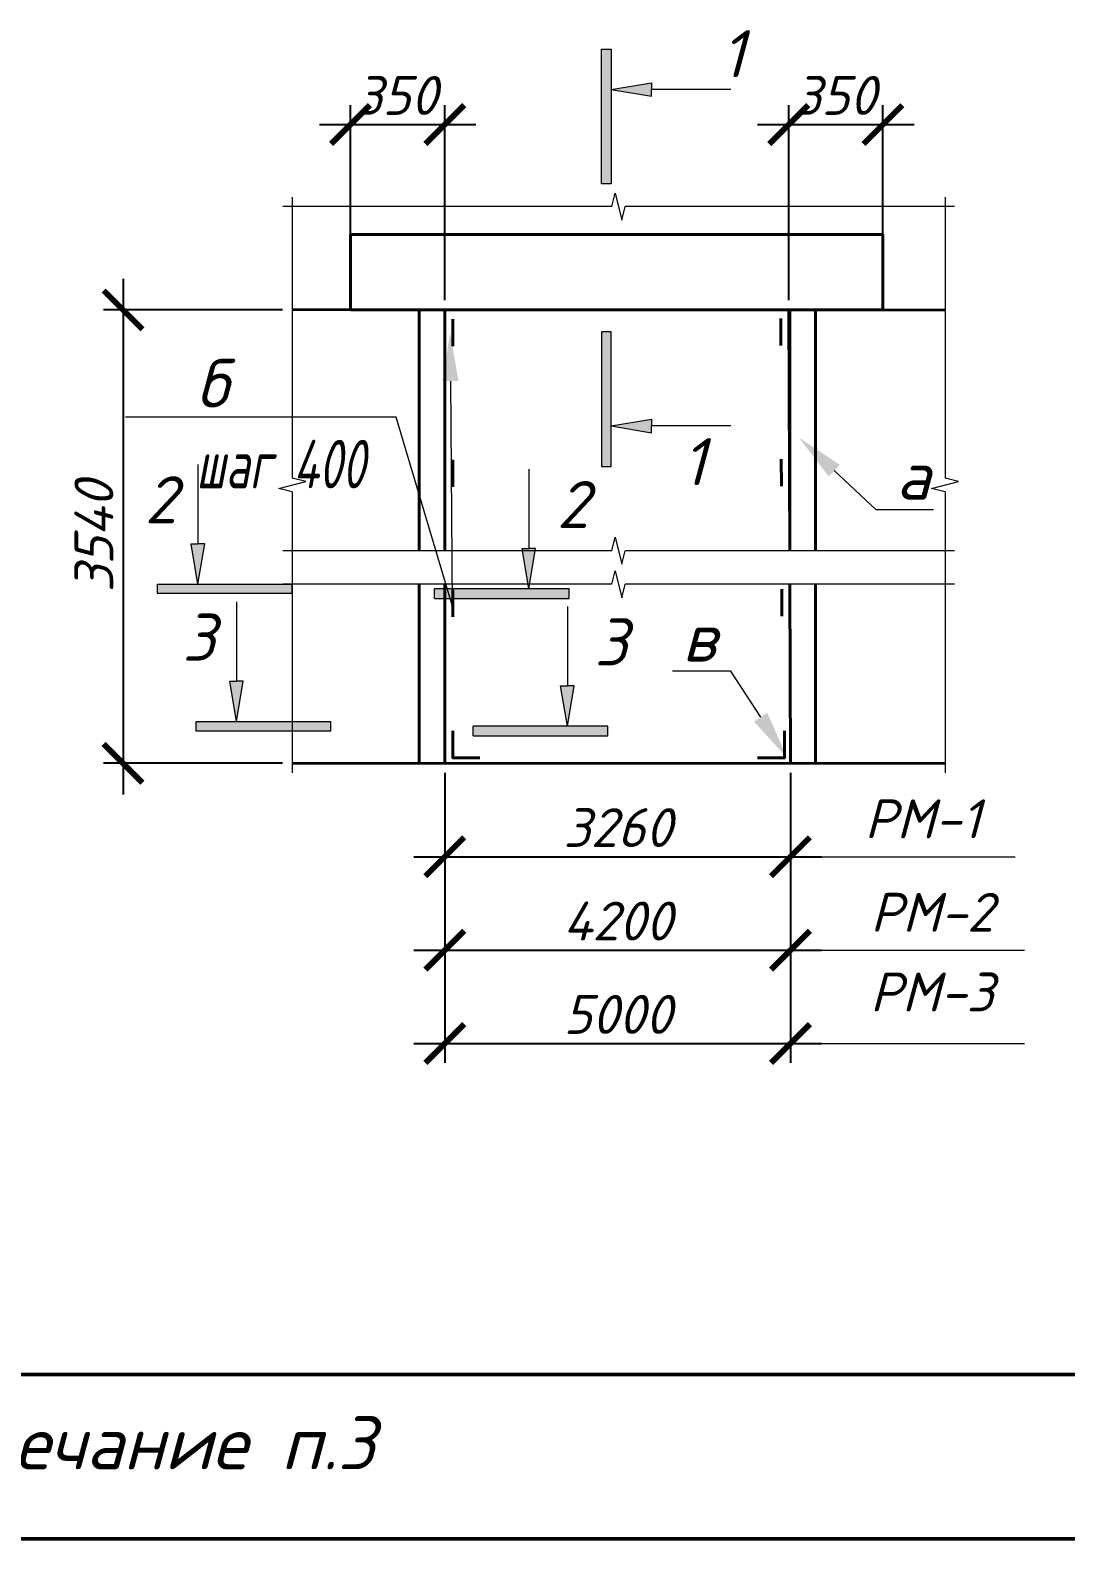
# Model space of a CAD drawing. Header units: millimetres. Extents: x -82276 to 69119, y 30132 to 86759.
# Drawn here: x -41799 to -36801, y 34234 to 41517 of the extents above; entities that cross this region are included whole.
import ezdxf
from ezdxf import colors
from ezdxf.entities.mleader import LeaderData, LeaderLine
from ezdxf.enums import TextEntityAlignment as Align
from ezdxf.math import Vec2, Vec3

# ---------------------------------------------------------------- set-up
doc = ezdxf.new("R2010")
doc.units = ezdxf.units.MM
doc.header["$MEASUREMENT"] = 0
doc.layers.get('0').update_dxf_attribs({"lineweight": 5})
for name, color, linetype, lineweight in [('#ME', 7, 'Continuous', 40), ('#Выноски', 150, 'Continuous', 15), ('#Рамка', 7, 'Continuous', 50), ('#стены наруж', 12, 'Continuous', 35), ('размеры', 7, 'Continuous', 5)]:
    doc.layers.add(name, color=color, linetype=linetype, lineweight=lineweight)
doc.layers.add('текст', color=7, linetype='Continuous')
doc.styles.add('GOST 2.304', font='isocpeui.ttf')
doc.styles.add('STEP PR', font='isocpeui.ttf')
doc.dimstyles.new('SPDS', dxfattribs={"dimscale": 50, "dimtxt": 2.5, "dimasz": 2.5, "dimexe": 1.25, "dimexo": 0.625, "dimtad": 1, "dimdec": 0, "dimrnd": 0.001, "dimtxsty": 'STEP PR', "dimblk": 'ARCHTICK', "dimcen": 2.5, "dimdle": 2, "dimclrd": 256, "dimclre": 256, "dimclrt": 7, "dimadec": 0, "dimazin": 2, "dimtfac": 0.75, "dimtdec": 0, "dimtmove": 1, "dimatfit": 3, "dimfxl": 1, "dimtolj": 1, "dimarcsym": 1})

# ---------------------------------------------------------------- blocks, each defined once
blk = doc.blocks.new('*U313')
at = {"color": 0, "linetype": 'ByBlock', "lineweight": -2}
for p, q in [((30.54, 0), (30.86, 1.25)), ((30.86, 1.25), (31.48, -1.25)), ((30.54, 0), (0, 0)), ((31.48, -1.25), (31.79, 0)), ((62.34, 0), (31.79, 0))]:
    blk.add_line(p, q, dxfattribs=at)
blk = doc.blocks.new('*U314')
at = {"color": 0, "linetype": 'ByBlock', "lineweight": -2}
for p, q in [((26.09, 0), (26.4, 1.25)), ((26.4, 1.25), (27.03, -1.25)), ((26.09, 0), (0, 0)), ((27.03, -1.25), (27.34, 0)), ((53.43, 0), (27.34, 0))]:
    blk.add_line(p, q, dxfattribs=at)
blk = doc.blocks.new('_ArchTick')
at = {"color": 0, "linetype": 'ByBlock', "const_width": 0.15}
blk.add_lwpolyline([(-0.5, -0.5), (0.5, 0.5)], dxfattribs=at)
blk = doc.blocks.new('*D328')
at = {"layer": 'Defpoints', "color": 0, "transparency": 16777216}
for p in [(-39797.9, 41061.3), (-40252.6, 40167), (-39797.9, 40167)]:
    blk.add_point(p, dxfattribs=at)
at = {"layer": 'размеры', "lineweight": -2, "transparency": 16777216}
for p, q in [((-40252.6, 40213.9), (-40252.6, 41155)), ((-39797.9, 40213.9), (-39797.9, 41155)), ((-40402.6, 41061.3), (-39647.9, 41061.3))]:
    blk.add_line(p, q, dxfattribs=at)
at = {"layer": 'размеры', "lineweight": -2, "transparency": 16777216, "xscale": 187.5, "yscale": 187.5, "zscale": 187.5, "rotation": 180}
blk.add_blockref('_ArchTick', (-40252.6, 41061.3), dxfattribs=at)
at = {"layer": 'размеры', "lineweight": -2, "transparency": 16777216, "xscale": 187.5, "yscale": 187.5, "zscale": 187.5}
blk.add_blockref('_ArchTick', (-39797.9, 41061.3), dxfattribs=at)
at = {"layer": 'размеры', "transparency": 16777216, "insert": (-40032.4, 41201.9), "char_height": 187.5, "attachment_point": 5, "style": 'STEP PR'}
blk.add_mtext('\\A1;350\\P', dxfattribs=at)
blk = doc.blocks.new('*D329')
at = {"layer": 'Defpoints', "color": 0, "transparency": 16777216}
for p in [(-37683.2, 41061.3), (-38137.9, 40167), (-37683.2, 40167)]:
    blk.add_point(p, dxfattribs=at)
at = {"layer": 'размеры', "lineweight": -2, "transparency": 16777216}
for p, q in [((-38137.9, 40213.9), (-38137.9, 41155)), ((-37683.2, 40213.9), (-37683.2, 41155)), ((-38287.9, 41061.3), (-37533.2, 41061.3))]:
    blk.add_line(p, q, dxfattribs=at)
at = {"layer": 'размеры', "lineweight": -2, "transparency": 16777216, "xscale": 187.5, "yscale": 187.5, "zscale": 187.5, "rotation": 180}
blk.add_blockref('_ArchTick', (-38137.9, 41061.3), dxfattribs=at)
at = {"layer": 'размеры', "lineweight": -2, "transparency": 16777216, "xscale": 187.5, "yscale": 187.5, "zscale": 187.5}
blk.add_blockref('_ArchTick', (-37683.2, 41061.3), dxfattribs=at)
at = {"layer": 'размеры', "transparency": 16777216, "insert": (-37914.7, 41201.9), "char_height": 187.5, "attachment_point": 5, "style": 'STEP PR'}
blk.add_mtext('\\A1;350\\P', dxfattribs=at)
blk = doc.blocks.new('*D330')
at = {"layer": 'Defpoints', "color": 0, "transparency": 16777216}
for p in [(-39797.9, 37977.9), (-38129.4, 37977.9), (-38129.4, 37527)]:
    blk.add_point(p, dxfattribs=at)
at = {"layer": 'размеры', "lineweight": -2, "transparency": 16777216}
for p, q in [((-39797.9, 37931.1), (-39797.9, 37433.2)), ((-38129.4, 37931.1), (-38129.4, 37433.2)), ((-39947.9, 37527), (-37979.4, 37527))]:
    blk.add_line(p, q, dxfattribs=at)
at = {"layer": 'размеры', "lineweight": -2, "transparency": 16777216, "xscale": 187.5, "yscale": 187.5, "zscale": 187.5, "rotation": 180}
blk.add_blockref('_ArchTick', (-39797.9, 37527), dxfattribs=at)
at = {"layer": 'размеры', "lineweight": -2, "transparency": 16777216, "xscale": 187.5, "yscale": 187.5, "zscale": 187.5}
blk.add_blockref('_ArchTick', (-38129.4, 37527), dxfattribs=at)
at = {"layer": 'размеры', "color": 7, "transparency": 16777216, "insert": (-38963.7, 37667.6), "char_height": 187.5, "attachment_point": 5, "style": 'STEP PR'}
blk.add_mtext('\\A1;3260', dxfattribs=at)
blk = doc.blocks.new('*U272')
at = {"linetype": 'ByBlock', "ltscale": 100}
h = blk.add_hatch(color=256, dxfattribs=at)
h.dxf.hatch_style = 1
h.paths.add_polyline_path([(35, 1000), (-35, 1000), (-35, 0), (35, 0)])
h = blk.add_hatch(color=256, dxfattribs=at)
h.dxf.hatch_style = 1
h.paths.add_polyline_path([(335, 750), (335, 700), (335, 650), (35, 700)])
for p, q in [((-35, 1000), (35, 1000)), ((-35, 0), (-35, 1000)), ((35, 1000), (35, 0)), ((35, 700), (335, 750)), ((35, 700), (335, 650)), ((335, 750), (335, 700)), ((335, 650), (335, 700)), ((35, 0), (-35, 0))]:
    blk.add_line(p, q, dxfattribs=at)
at = {"linetype": 'ByBlock', "ltscale": 100, "extrusion": (0, 1, 0), "elevation": 700}
blk.add_lwpolyline([(-925, 0), (-335, 0)], dxfattribs=at)
at = {"ltscale": 100, "style": 'STEP PR'}
blk.add_attdef('Nv', text='', height=350, dxfattribs=at).set_placement((781, 790), align=Align.RIGHT)
blk = doc.blocks.new('*U273')
at = {"linetype": 'ByBlock', "ltscale": 100}
h = blk.add_hatch(color=256, dxfattribs=at)
h.dxf.hatch_style = 1
h.paths.add_polyline_path([(35, 0), (-35, 0), (-35, -1000), (35, -1000)])
h = blk.add_hatch(color=256, dxfattribs=at)
h.dxf.hatch_style = 1
h.paths.add_polyline_path([(335, -750), (335, -700), (335, -650), (35, -700)])
for p, q in [((35, 0), (-35, 0)), ((-35, 0), (-35, -1000)), ((35, -1000), (35, 0)), ((35, -700), (335, -650)), ((335, -650), (335, -700)), ((35, -700), (335, -750)), ((335, -750), (335, -700)), ((-35, -1000), (35, -1000))]:
    blk.add_line(p, q, dxfattribs=at)
at = {"linetype": 'ByBlock', "ltscale": 100, "extrusion": (0, -1, 0), "elevation": 700}
blk.add_lwpolyline([(925, 0), (335, 0)], dxfattribs=at)
at = {"ltscale": 100, "style": 'STEP PR'}
blk.add_attdef('Nv', text='', height=350, dxfattribs=at).set_placement((781, -1140), align=Align.RIGHT)
blk = doc.blocks.new('*U315')
at = {"ltscale": 100}
h = blk.add_hatch(color=256, dxfattribs=at)
h.dxf.hatch_style = 1
h.paths.add_polyline_path([(-85, 1070), (-35, 1070), (15, 1070), (-35, 770)])
h = blk.add_hatch(color=256, dxfattribs=at)
h.dxf.hatch_style = 1
h.paths.add_polyline_path([(665, 700), (665, 770), (-335, 770), (-335, 700)])
at = {"linetype": 'Continuous', "ltscale": 100}
for p, q in [((-85, 1070), (-35, 1070)), ((-35, 770), (-85, 1070)), ((-35, 770), (15, 1070)), ((15, 1070), (-35, 1070)), ((-335, 700), (-335, 770)), ((-335, 770), (665, 770)), ((665, 700), (-335, 700))]:
    blk.add_line(p, q, dxfattribs=at)
at = {"linetype": 'Continuous', "ltscale": 100, "extrusion": (-1, -1e-16, 0), "elevation": 35}
blk.add_lwpolyline([(-1660, 0), (-1070, 0)], dxfattribs=at)
at = {"linetype": 'Continuous', "ltscale": 100}
blk.add_lwpolyline([(665, 700), (665, 770)], dxfattribs=at)
at = {"ltscale": 100, "style": 'STEP PR'}
blk.add_attdef('Nh', text='', height=350, dxfattribs=at).set_placement((-192, 1222), align=Align.RIGHT)
blk = doc.blocks.new('*U316')
at = {"ltscale": 100}
h = blk.add_hatch(color=256, dxfattribs=at)
h.dxf.hatch_style = 1
h.paths.add_polyline_path([(1415, 1070), (1365, 1070), (1315, 1070), (1365, 770)])
h = blk.add_hatch(color=256, dxfattribs=at)
h.dxf.hatch_style = 1
h.paths.add_polyline_path([(1665, 700), (1665, 770), (665, 770), (665, 700)])
at = {"linetype": 'Continuous', "ltscale": 100}
for p, q in [((1365, 770), (1315, 1070)), ((1315, 1070), (1365, 1070)), ((1415, 1070), (1365, 1070)), ((1365, 770), (1415, 1070)), ((1665, 770), (665, 770)), ((665, 700), (1665, 700)), ((1665, 700), (1665, 770))]:
    blk.add_line(p, q, dxfattribs=at)
at = {"linetype": 'Continuous', "ltscale": 100, "extrusion": (1, -1e-16, 0), "elevation": 1365}
blk.add_lwpolyline([(1660, 0), (1070, 0)], dxfattribs=at)
at = {"linetype": 'Continuous', "ltscale": 100}
blk.add_lwpolyline([(665, 700), (665, 770)], dxfattribs=at)
at = {"ltscale": 100, "style": 'STEP PR'}
blk.add_attdef('Nh', text='', height=350, dxfattribs=at).set_placement((1799, 1222), align=Align.RIGHT)
blk = doc.blocks.new('*D326')
at = {"layer": 'Defpoints', "color": 0, "transparency": 16777216}
for p in [(-39797.9, 37527), (-38129.4, 37527), (-38129.4, 37076)]:
    blk.add_point(p, dxfattribs=at)
at = {"layer": 'размеры', "lineweight": -2, "transparency": 16777216}
for p, q in [((-39797.9, 37480.1), (-39797.9, 36982.3)), ((-38129.4, 37480.1), (-38129.4, 36982.3)), ((-39947.9, 37076), (-37979.4, 37076))]:
    blk.add_line(p, q, dxfattribs=at)
at = {"layer": 'размеры', "lineweight": -2, "transparency": 16777216, "xscale": 187.5, "yscale": 187.5, "zscale": 187.5, "rotation": 180}
blk.add_blockref('_ArchTick', (-39797.9, 37076), dxfattribs=at)
at = {"layer": 'размеры', "lineweight": -2, "transparency": 16777216, "xscale": 187.5, "yscale": 187.5, "zscale": 187.5}
blk.add_blockref('_ArchTick', (-38129.4, 37076), dxfattribs=at)
at = {"layer": 'размеры', "color": 7, "transparency": 16777216, "insert": (-38963.7, 37216.6), "char_height": 187.5, "attachment_point": 5, "style": 'STEP PR'}
blk.add_mtext('\\A1;4200', dxfattribs=at)
blk = doc.blocks.new('*D340')
at = {"layer": 'Defpoints', "color": 0, "transparency": 16777216}
for p in [(-40534.1, 40167), (-41350.6, 37977.9), (-40534.1, 37977.9)]:
    blk.add_point(p, dxfattribs=at)
at = {"layer": 'размеры', "lineweight": -2, "transparency": 16777216}
for p, q in [((-41350.6, 40317), (-41350.6, 37827.9)), ((-40580.9, 40167), (-41444.4, 40167)), ((-40580.9, 37977.9), (-41444.4, 37977.9))]:
    blk.add_line(p, q, dxfattribs=at)
at = {"layer": 'размеры', "lineweight": -2, "transparency": 16777216, "xscale": 187.5, "yscale": 187.5, "zscale": 187.5}
for p, rotation in [((-41350.6, 40167), 90), ((-41350.6, 37977.9), 270)]:
    blk.add_blockref('_ArchTick', p, dxfattribs=dict(at, rotation=rotation))
at = {"layer": 'размеры', "color": 7, "transparency": 16777216, "insert": (-41491.2, 39072.5), "char_height": 187.5, "attachment_point": 5, "rotation": 90, "style": 'STEP PR'}
blk.add_mtext('\\A1;3540', dxfattribs=at)
blk = doc.blocks.new('*D349')
at = {"layer": 'Defpoints', "color": 0, "transparency": 16777216}
for p in [(-39797.9, 37076), (-38129.4, 37076), (-38129.4, 36625.1)]:
    blk.add_point(p, dxfattribs=at)
at = {"layer": 'размеры', "lineweight": -2, "transparency": 16777216}
for p, q in [((-39797.9, 37029.1), (-39797.9, 36531.3)), ((-38129.4, 37029.1), (-38129.4, 36531.3)), ((-39947.9, 36625.1), (-37979.4, 36625.1))]:
    blk.add_line(p, q, dxfattribs=at)
at = {"layer": 'размеры', "lineweight": -2, "transparency": 16777216, "xscale": 187.5, "yscale": 187.5, "zscale": 187.5, "rotation": 180}
blk.add_blockref('_ArchTick', (-39797.9, 36625.1), dxfattribs=at)
at = {"layer": 'размеры', "lineweight": -2, "transparency": 16777216, "xscale": 187.5, "yscale": 187.5, "zscale": 187.5}
blk.add_blockref('_ArchTick', (-38129.4, 36625.1), dxfattribs=at)
at = {"layer": 'размеры', "color": 7, "transparency": 16777216, "insert": (-38963.7, 36765.7), "char_height": 187.5, "attachment_point": 5, "style": 'STEP PR'}
blk.add_mtext('\\A1;5000', dxfattribs=at)

msp = doc.modelspace()

# ---------------------------------------------------------------- linework, layer by layer
at = {"layer": '#ME'}
for points in [[(-40252.6, 40167), (-40252.6, 40531)], [(-40252.6, 40531), (-37683.2, 40531)], [(-37683.2, 40167), (-37683.2, 40531)], [(-40252.6, 40167), (-37683.2, 40167)], [(-39922, 40167), (-39922, 39004.2)], [(-39797.9, 40167), (-39797.9, 39004.2)], [(-38133.4, 40167), (-38133.4, 39004.2)], [(-38009.2, 40167), (-38009.2, 39004.2)], [(-39758.9, 39991.8), (-39758.9, 40121.8)], [(-38176.2, 39994.9), (-38176.7, 40124.9)], [(-39758.9, 39313), (-39758.9, 39443)], [(-38173.6, 39316.1), (-38174.1, 39446.1)], [(-39922, 38842.3), (-39922, 37977.9)], [(-39797.9, 38842.3), (-39797.9, 37977.9)], [(-38171.2, 38688.5), (-38171.7, 38818.5)], [(-38132.8, 38842.3), (-38129.4, 37978)], [(-38009.2, 38842.3), (-38009.2, 37977.9)], [(-39758.9, 38685.3), (-39758.9, 38815.3)], [(-39758.9, 38133.9), (-39758.9, 38003.9), (-39628.9, 38003.9)], [(-38158.7, 38133.9), (-38158.7, 38003.9), (-38288.7, 38003.9)]]:
    msp.add_lwpolyline(points, dxfattribs=at)
at = {"layer": '#Рамка', "linetype": 'Continuous', "ltscale": 100}
for p, q in [((-44576.7, 35027.7), (-31576.7, 35027.7)), ((-44576.7, 34234.2), (-31576.7, 34234.2))]:
    msp.add_line(p, q, dxfattribs=at)
at = {"layer": '#стены наруж'}
for points in [[(-39797.9, 39004.2), (-39797.9, 40167), (-40534.1, 40167)], [(-38133.4, 39004.2), (-38137.9, 40167), (-37383.5, 40167)], [(-39797.9, 37977.9), (-39797.9, 38842.3)], [(-38129.4, 37977.9), (-38132.8, 38842.3)], [(-40534.1, 37977.9), (-37383.5, 37977.9)]]:
    msp.add_lwpolyline(points, dxfattribs=at)
at = {"color": 210}
msp.add_lwpolyline([(-39797.9, 37977.9), (-38129.4, 37978)], dxfattribs=at)
at = {"layer": 'размеры'}
for points in [[(-37979.4, 37527), (-37044.7, 37527)], [(-37979.4, 37076), (-36999.7, 37076)], [(-37979.4, 36625.1), (-36999.7, 36625.1)]]:
    msp.add_lwpolyline(points, dxfattribs=at)

# ---------------------------------------------------------------- block references
ref = msp.add_blockref('*U272', (-39018.3, 40776), dxfattribs=dict(xscale=0.65, yscale=0.65, zscale=0.65))
ref.add_attrib('Nv', '1', dxfattribs={"ltscale": 100, "height": 227.5, "style": 'STEP PR'}).set_placement((-38351.1, 41289.5), align=Align.RIGHT)
at = {"xscale": 52, "yscale": 52, "zscale": 52}
for p in [(-40579.6, 40665.1), (-40579.6, 39004.2), (-40579.6, 38842.3)]:
    msp.add_blockref('*U313', p, dxfattribs=at)
at = {"xscale": 52, "yscale": 52, "zscale": 52, "rotation": 90}
for p in [(-40534.1, 37932.4), (-37383.5, 37932.4)]:
    msp.add_blockref('*U314', p, dxfattribs=at)
ref = msp.add_blockref('*U273', (-39018.3, 40061.3), dxfattribs=dict(xscale=0.65, yscale=0.65, zscale=0.65))
ref.add_attrib('Nv', '1', dxfattribs={"ltscale": 100, "height": 227.5, "style": 'STEP PR'}).set_placement((-38539.4, 39320.3), align=Align.RIGHT)
at = {"xscale": 0.65, "yscale": 0.65, "zscale": 0.65}
for p, values in [((-40966.3, 38341.8), {'Nh': '2'}), ((-40780.1, 37678.7), {'Nh': '3'})]:
    msp.add_blockref('*U315', p, dxfattribs=at).add_auto_attribs(values)
ref = msp.add_blockref('*U316', (-40279.6, 38319.1), dxfattribs=dict(xscale=0.65, yscale=0.65, zscale=0.65))
ref.add_attrib('Nh', '2', dxfattribs={"ltscale": 100, "height": 227.5, "style": 'STEP PR'}).set_placement((-39102, 39113.3), align=Align.RIGHT)
ref = msp.add_blockref('*U316', (-40093.4, 37656), dxfattribs=dict(xscale=0.65, yscale=0.65, zscale=0.65))
ref.add_attrib('Nh', '3', dxfattribs={"ltscale": 100, "height": 227.5, "style": 'STEP PR'}).set_placement((-38915.8, 38450.2), align=Align.RIGHT)

# ---------------------------------------------------------------- texts
at = {"layer": 'размеры', "color": 7, "char_height": 187.5, "width": 1236.519, "attachment_point": 5, "style": 'STEP PR'}
for s, insert in [('\\A1;РМ-1', (-37492.1, 37709.8)), ('\\A1;РМ-2', (-37447.1, 37258.8)), ('\\A1;РМ-3', (-37447.1, 36874))]:
    msp.add_mtext(s, dxfattribs=dict(at, insert=insert))
at = {"layer": 'текст', "ltscale": 100, "insert": (-43347.4, 34826.2), "char_height": 256.564, "attachment_point": 1, "style": 'GOST 2.304'}
msp.add_mtext_dynamic_manual_height_columns('См. примечание п.3', width=11334.191, gutter_width=1250, heights=[1852], dxfattribs=at)

# ---------------------------------------------------------------- dimensions: what is measured, and where the dimension line sits
at = {"layer": 'размеры'}
for base, p1, p2, picture, middle in [((-39797.9, 41061.3), (-40252.6, 40167), (-39797.9, 40167), '*D328', (-40032.4, 41061.3)), ((-37683.2, 41061.3), (-38137.9, 40167), (-37683.2, 40167), '*D329', (-37914.7, 41061.3))]:
    dim = msp.add_linear_dim(base=base, p1=p1, p2=p2, text='350\\P', dimstyle='SPDS', override={"dimscale": 75, "dimclrt": 256}, dxfattribs=at)
    dim.commit()
    dim.dimension.update_dxf_attribs({"geometry": picture, "text_midpoint": middle, "dimtype": 160})
dim = msp.add_linear_dim(base=(-41350.6, 37977.9), p1=(-40534.1, 40167), p2=(-40534.1, 37977.9), angle=90, text='3540', dimstyle='SPDS', override={"dimscale": 75}, dxfattribs=at)
dim.commit()
dim.dimension.update_dxf_attribs({"geometry": '*D340', "text_midpoint": (-41491.2, 39072.5)})
for base, p1, p2, text, picture, middle in [((-38129.4, 37527), (-39797.9, 37977.9), (-38129.4, 37977.9), '3260', '*D330', (-38963.7, 37667.6)), ((-38129.4, 37076), (-39797.9, 37527), (-38129.4, 37527), '4200', '*D326', (-38963.7, 37216.6)), ((-38129.4, 36625.1), (-39797.9, 37076), (-38129.4, 37076), '5000', '*D349', (-38963.7, 36765.7))]:
    dim = msp.add_linear_dim(base=base, p1=p1, p2=p2, text=text, dimstyle='SPDS', override={"dimscale": 75}, dxfattribs=at)
    dim.commit()
    dim.dimension.update_dxf_attribs({"geometry": picture, "text_midpoint": middle})

# ---------------------------------------------------------------- leaders
at = {"layer": '#Выноски'}
ml = msp.add_multileader_mtext('Standard', dxfattribs=at)
ml.set_content('\\A1;б\\P{\\W0.7;шаг 400}', color=256, style='STEP PR')
ml.set_leader_properties(color=256, linetype='ByLayer', lineweight=-1)
ml.build(insert=Vec2(0, 0))
ml.multileader.update_dxf_attribs({"text_left_attachment_type": 6, "text_right_attachment_type": 6, "dogleg_length": 0, "arrow_head_size": 234, "scale": 0.75})
ctx = ml.context
ctx.base_point, ctx.scale, ctx.char_height, ctx.arrow_head_size, ctx.landing_gap_size, ctx.plane_origin = Vec3(-41095.2, 39648.7), 0.75, 234, 234, 97.5, Vec3(-32831.3, 18845.3)
ctx.left_attachment, ctx.right_attachment = 6, 6
notes = []
notes.append((ctx, [(1, (1, 1, 0), (-40032, 39648.7), (-1, 0), 0, [(1, [(-39771.9, 40056.8), (-39761.5, 38741.6)], 0, [])])]))
ctx.mtext.insert, ctx.mtext.rotation, ctx.mtext.width, ctx.mtext.flow_direction = Vec3(-40997.7, 39929.5), 6.283185, 1624.422, 5
ml = msp.add_multileader_mtext('Standard', dxfattribs=at)
ml.set_content('\\A1;a', color=256, style='STEP PR')
ml.set_leader_properties(color=256, linetype='ByLayer', lineweight=-1)
ml.build(insert=Vec2(0, 0))
ml.multileader.update_dxf_attribs({"text_left_attachment_type": 6, "text_right_attachment_type": 6, "dogleg_length": 0, "arrow_head_size": 234, "scale": 0.75})
ctx = ml.context
ctx.base_point, ctx.scale, ctx.char_height, ctx.arrow_head_size, ctx.landing_gap_size, ctx.plane_origin = Vec3(-37717.8, 39203.5), 0.75, 234, 234, 97.5, Vec3(-28420, 18510.1)
ctx.left_attachment, ctx.right_attachment = 6, 6
notes.append((ctx, [(0, (1, 1, 0), (-37717.8, 39203.5), (1, 0), 0, [(0, [(-38089.2, 39550.3)], 0, [])])]))
ctx.mtext.insert, ctx.mtext.rotation, ctx.mtext.flow_direction = Vec3(-37620.3, 39484.3), 6.283185, 5
ml = msp.add_multileader_mtext('Standard', dxfattribs=at)
ml.set_content('\\A1;в', color=256, style='STEP PR')
ml.set_leader_properties(color=256, linetype='ByLayer', lineweight=-1)
ml.build(insert=Vec2(0, 0))
ml.multileader.update_dxf_attribs({"text_left_attachment_type": 6, "text_right_attachment_type": 6, "dogleg_length": 0, "arrow_head_size": 234, "scale": 0.75})
ctx = ml.context
ctx.base_point, ctx.scale, ctx.char_height, ctx.arrow_head_size, ctx.landing_gap_size, ctx.plane_origin = Vec3(-38749.5, 38422.5), 0.75, 234, 234, 97.5, Vec3(-28414.3, 17642.9)
ctx.left_attachment, ctx.right_attachment = 6, 6
notes.append((ctx, [(1, (1, 1, 0), (-38417.8, 38422.5), (-1, 0), 0, [(0, [(-38145.7, 38003.9)], 0, [])])]))
ctx.mtext.insert, ctx.mtext.rotation, ctx.mtext.flow_direction = Vec3(-38652, 38703.3), 6.283185, 5
for ctx, leaders in notes:
    for number, flags, end, landing, length, lines in leaders:
        leader = LeaderData()
        leader.index, (leader.has_last_leader_line, leader.has_dogleg_vector, leader.attachment_direction) = number, flags
        leader.last_leader_point, leader.dogleg_vector, leader.dogleg_length = Vec3(end), Vec3(landing), length
        for number, points, colour, breaks in lines:
            line = LeaderLine()
            line.index, line.vertices, line.color, line.breaks = number, Vec3.list(points), colors.encode_raw_color(colour), breaks
            leader.lines.append(line)
        ctx.leaders.append(leader)

doc.saveas('drawing.dxf')
